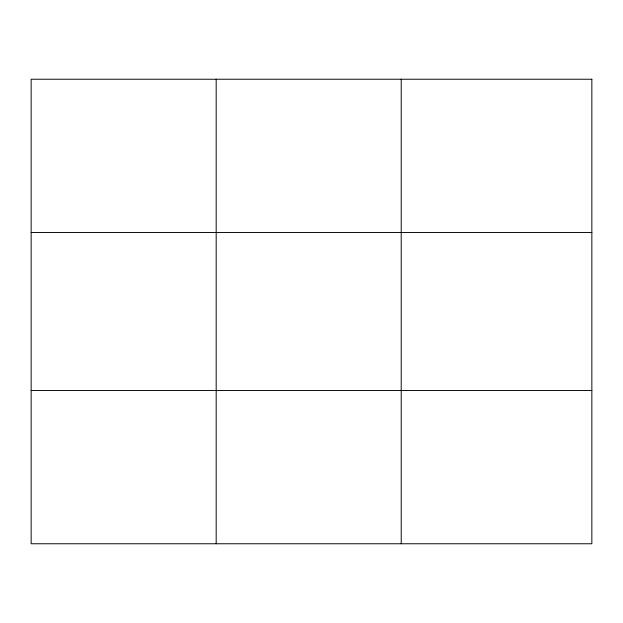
<?xml version="1.0" encoding="UTF-8"?>
<svg xmlns="http://www.w3.org/2000/svg" width="623" height="623" viewBox="0 0 623 623"><rect width="100%" height="100%" fill="white"/><g stroke="black" fill="none" stroke-linecap="round" stroke-linejoin="round"><path stroke-width="0.93" d="M216.181 79.238L216.181 543.762M401.212 79.238L401.212 543.762M31.15 232.527L591.85 232.527M31.15 390.473L591.85 390.473M591.85 79.238L591.85 543.762L31.15 543.762L31.15 79.238L591.85 79.238"/></g></svg>
